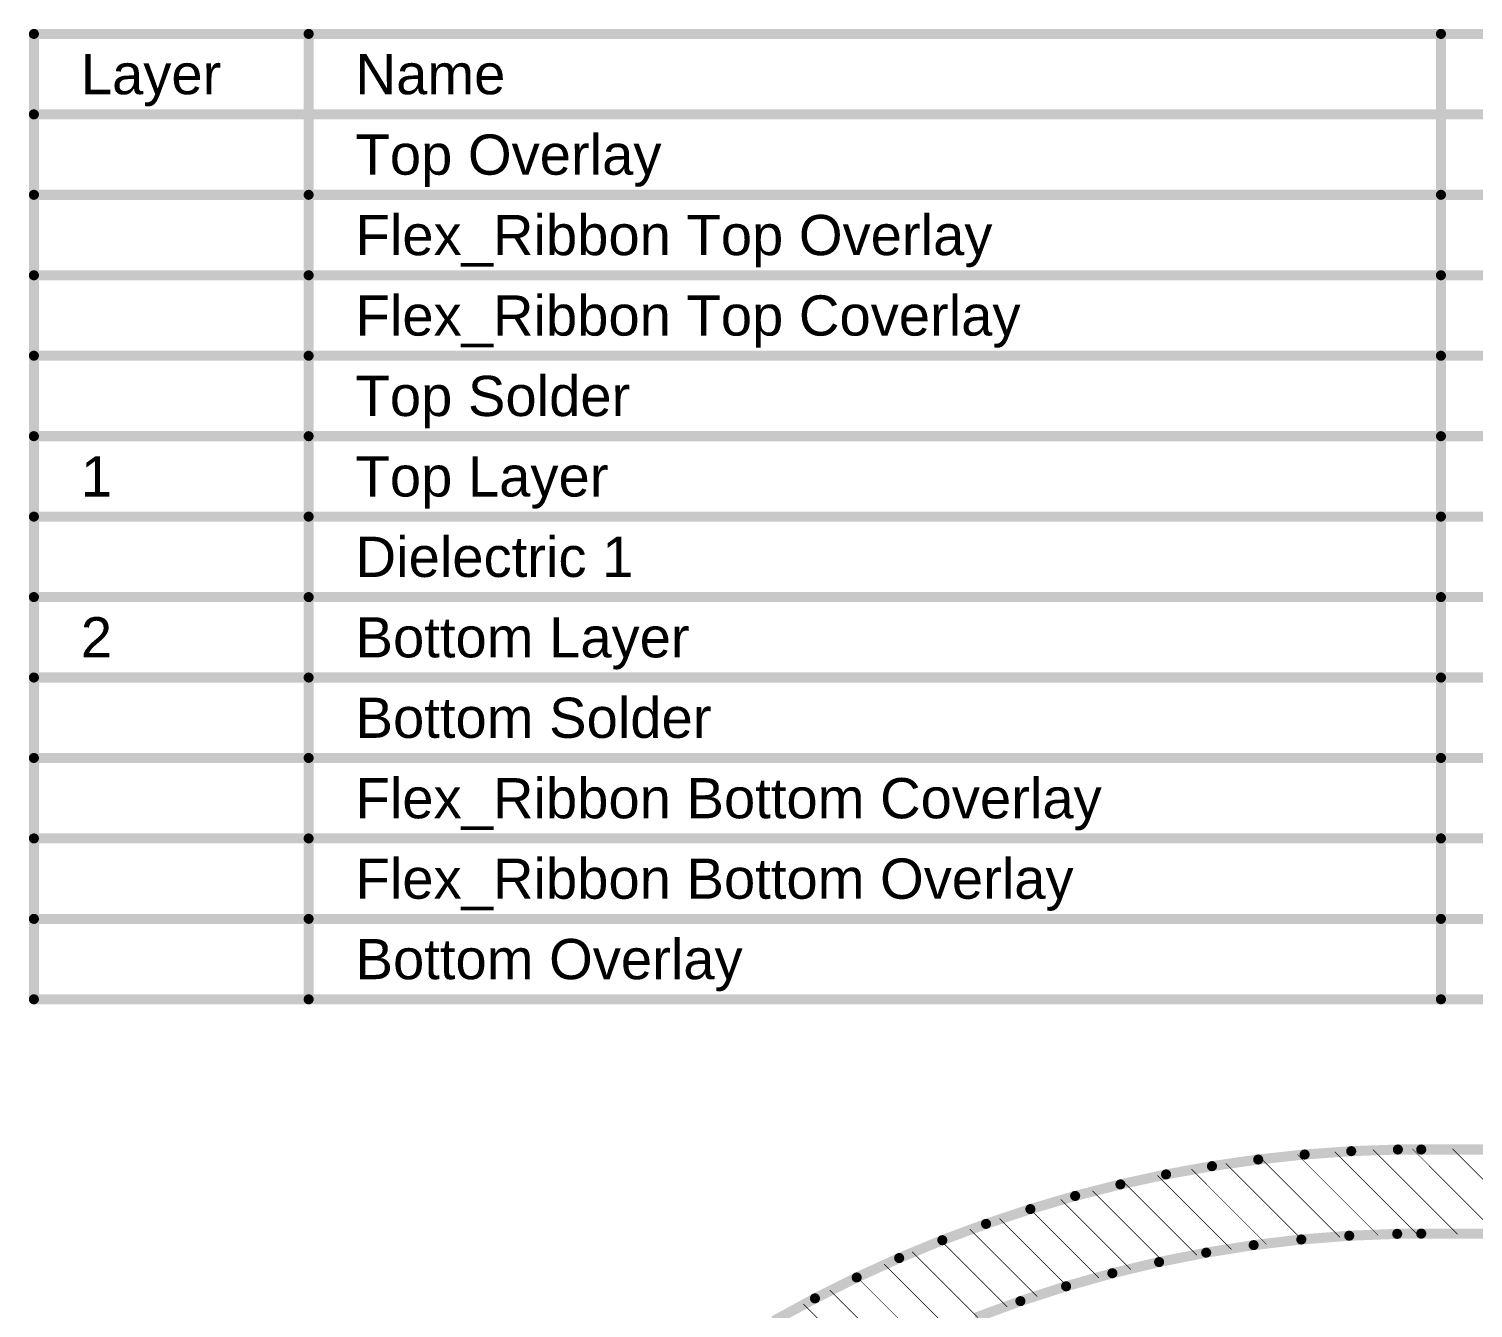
# Model space of a CAD drawing. Header units: inches. Extents: x -4.2 to 12.6, y -6.1 to 3.
# Drawn here: x 6.66 to 8.815, y 0.331 to 2.239 of the extents above; entities that cross this region are included whole.
import ezdxf

# ---------------------------------------------------------------- set-up
doc = ezdxf.new("R2010")
doc.units = ezdxf.units.IN
doc.header["$MEASUREMENT"] = 0
doc.layers.add('Dimension', color=6, linetype='Continuous')
doc.styles.add('Arial', font='', dxfattribs={"height": 0.2})
doc.styles.get('Arial').set_extended_font_data('Arial')

msp = doc.modelspace()

# ---------------------------------------------------------------- linework, layer by layer
at = {"layer": 'Dimension'}
for points, const_width in [([(6.6675939, 2.2312821), (12.5859962, 2.2312821)], 0.015), ([(6.6675939, 0.7912821), (6.6675939, 2.2312821)], 0.015), ([(7.0775066, 0.7912821), (7.0775066, 2.2312821)], 0.015), ([(8.7670053, 0.7912821), (8.7670053, 2.2312821)], 0.015), ([(6.6675939, 2.1112821), (12.5859962, 2.1112821)], 0.015), ([(6.6675939, 1.9912821), (7.0775066, 1.9912821)], 0.015), ([(7.0775066, 1.9912821), (8.7670053, 1.9912821)], 0.015), ([(8.7670053, 1.9912821), (9.6267724, 1.9912821)], 0.015), ([(6.6675939, 1.8712821), (7.0775066, 1.8712821)], 0.015), ([(7.0775066, 1.8712821), (8.7670053, 1.8712821)], 0.015), ([(8.7670053, 1.8712821), (9.6267724, 1.8712821)], 0.015), ([(6.6675939, 1.7512821), (7.0775066, 1.7512821)], 0.015), ([(7.0775066, 1.7512821), (8.7670053, 1.7512821)], 0.015), ([(8.7670053, 1.7512821), (9.6267724, 1.7512821)], 0.015), ([(6.6675939, 1.6312821), (7.0775066, 1.6312821)], 0.015), ([(7.0775066, 1.6312821), (8.7670053, 1.6312821)], 0.015), ([(8.7670053, 1.6312821), (9.6267724, 1.6312821)], 0.015), ([(6.6675939, 1.5112821), (7.0775066, 1.5112821)], 0.015), ([(7.0775066, 1.5112821), (8.7670053, 1.5112821)], 0.015), ([(8.7670053, 1.5112821), (9.6267724, 1.5112821)], 0.015), ([(6.6675939, 1.3912821), (7.0775066, 1.3912821)], 0.015), ([(7.0775066, 1.3912821), (8.7670053, 1.3912821)], 0.015), ([(8.7670053, 1.3912821), (9.6267724, 1.3912821)], 0.015), ([(6.6675939, 1.2712821), (7.0775066, 1.2712821)], 0.015), ([(7.0775066, 1.2712821), (8.7670053, 1.2712821)], 0.015), ([(8.7670053, 1.2712821), (9.6267724, 1.2712821)], 0.015), ([(6.6675939, 1.1512821), (7.0775066, 1.1512821)], 0.015), ([(7.0775066, 1.1512821), (8.7670053, 1.1512821)], 0.015), ([(8.7670053, 1.1512821), (9.6267724, 1.1512821)], 0.015), ([(6.6675939, 1.0312821), (7.0775066, 1.0312821)], 0.015), ([(7.0775066, 1.0312821), (8.7670053, 1.0312821)], 0.015), ([(8.7670053, 1.0312821), (9.6267724, 1.0312821)], 0.015), ([(6.6675939, 0.9112821), (7.0775066, 0.9112821)], 0.015), ([(7.0775066, 0.9112821), (8.7670053, 0.9112821)], 0.015), ([(8.7670053, 0.9112821), (9.6267724, 0.9112821)], 0.015), ([(6.6675939, 0.7912821), (7.0775066, 0.7912821)], 0.015), ([(7.0775066, 0.7912821), (8.7670053, 0.7912821)], 0.015), ([(8.7670053, 0.7912821), (9.6267724, 0.7912821)], 0.015), ([(8.4943402, 0.5523434), (8.5636138, 0.5597923)], 0.015), ([(8.5636138, 0.5597923), (8.6331091, 0.564763)], 0.015), ([(8.6087362, 0.5637851), (8.7315288, 0.4409925)], 0.001), ([(8.6331091, 0.564763), (8.7027377, 0.5672492)], 0.015), ([(8.6658247, 0.5666966), (8.7914694, 0.4410519)], 0.001), ([(8.7027377, 0.5672492), (8.7375742, 0.5672484)], 0.015), ([(8.7245072, 0.5680141), (8.8514693, 0.441052)], 0.001), ([(8.7375742, 0.5672484), (9.2207849, 0.5672485)], 0.015), ([(8.7845075, 0.5680138), (8.9114692, 0.4410521)], 0.001), ([(8.3568113, 0.5300522), (8.4253767, 0.5424258)], 0.015), ([(8.4253767, 0.5424258), (8.4943402, 0.5523434)], 0.015), ([(8.4463185, 0.5462028), (8.5601389, 0.4323824)], 0.001), ([(8.49892, 0.5536013), (8.6157624, 0.4367589)], 0.001), ([(8.5530947, 0.5594266), (8.672951, 0.4395703)], 0.001), ([(8.2212239, 0.4980032), (8.2887314, 0.5152384)], 0.015), ([(8.2887314, 0.5152384), (8.3568113, 0.5300522)], 0.015), ([(8.2951261, 0.5173952), (8.4026763, 0.409845)], 0.001), ([(8.3444036, 0.5281177), (8.4539833, 0.418538)], 0.001), ([(8.3948407, 0.5376806), (8.5064354, 0.4260859)], 0.001), ([(8.1543747, 0.4783687), (8.2212239, 0.4980032)], 0.015), ([(8.2471369, 0.5053844), (8.3526302, 0.3998911)], 0.001), ([(8.0882693, 0.4563598), (8.1543747, 0.4783687)], 0.015), ([(8.1536339, 0.4788874), (8.256342, 0.3761793)], 0.001), ([(8.1999895, 0.4925318), (8.3040382, 0.3884831)], 0.001), ([(8.0229919, 0.4320047), (8.0882693, 0.4563598)], 0.015), ([(8.1086205, 0.4639008), (8.2095405, 0.3629808)], 0.001), ([(7.9586256, 0.4053343), (8.0229919, 0.4320047)], 0.015), ([(8.0207006, 0.4318207), (8.1195715, 0.3329498)], 0.001), ([(8.0643285, 0.4481928), (8.1641948, 0.3483265)], 0.001), ([(8.4166886, 0.4133973), (8.4874819, 0.4246084)], 0.015), ([(8.4874819, 0.4246084), (8.5586607, 0.4330315)], 0.015), ([(8.5586607, 0.4330315), (8.6301153, 0.4386536)], 0.015), ([(8.6301153, 0.4386536), (8.7017356, 0.4414661)], 0.015), ([(8.7017356, 0.4414661), (8.7375734, 0.4418171)], 0.015), ([(8.7375734, 0.4418171), (8.7375735, 0.4418172)], 0.015), ([(8.7375735, 0.4418172), (9.0874655, 0.4418179)], 0.015), ([(7.8952527, 0.3763828), (7.9586256, 0.4053343)], 0.015), ([(7.9782784, 0.4142429), (8.0757407, 0.3167806)], 0.001), ([(8.3463901, 0.3994154), (8.4166886, 0.4133973)], 0.015), ([(7.9365203, 0.396001), (8.0332034, 0.2993179)], 0.001), ([(8.20771, 0.36323), (8.2766947, 0.3826844)], 0.015), ([(8.2766947, 0.3826844), (8.3463901, 0.3994154)], 0.015), ([(7.8329539, 0.345187), (7.8952527, 0.3763828)], 0.015), ([(7.8953353, 0.377186), (7.9912665, 0.2812548)], 0.001), ([(8.1395421, 0.3410823), (8.20771, 0.36323)], 0.015), ([(7.7718087, 0.3117866), (7.8329539, 0.345187)], 0.015), ([(7.8553528, 0.3571685), (7.9501983, 0.262323)], 0.001), ([(8.0722963, 0.3162753), (8.1395421, 0.3410823)], 0.015), ([(7.81589, 0.3366313), (7.9101541, 0.2423672)], 0.001)]:
    msp.add_lwpolyline(points, dxfattribs=dict(at, const_width=const_width))
for points, const_width in [([(6.6638439, 2.2312821, 1), (6.6713439, 2.2312821, 1)], 0.0075), ([(6.6638439, 2.2312821, 1), (6.6713439, 2.2312821, 1)], 0.0075), ([(7.0737566, 2.2312821, 1), (7.0812566, 2.2312821, 1)], 0.0075), ([(8.7632553, 2.2312821, 1), (8.7707553, 2.2312821, 1)], 0.0075), ([(6.6638439, 2.1112821, 1), (6.6713439, 2.1112821, 1)], 0.0075), ([(6.6638439, 1.9912821, 1), (6.6713439, 1.9912821, 1)], 0.0075), ([(7.0737566, 1.9912821, 1), (7.0812566, 1.9912821, 1)], 0.0075), ([(7.0737566, 1.9912821, 1), (7.0812566, 1.9912821, 1)], 0.0075), ([(8.7632553, 1.9912821, 1), (8.7707553, 1.9912821, 1)], 0.0075), ([(8.7632553, 1.9912821, 1), (8.7707553, 1.9912821, 1)], 0.0075), ([(6.6638439, 1.8712821, 1), (6.6713439, 1.8712821, 1)], 0.0075), ([(7.0737566, 1.8712821, 1), (7.0812566, 1.8712821, 1)], 0.0075), ([(7.0737566, 1.8712821, 1), (7.0812566, 1.8712821, 1)], 0.0075), ([(8.7632553, 1.8712821, 1), (8.7707553, 1.8712821, 1)], 0.0075), ([(8.7632553, 1.8712821, 1), (8.7707553, 1.8712821, 1)], 0.0075), ([(6.6638439, 1.7512821, 1), (6.6713439, 1.7512821, 1)], 0.0075), ([(7.0737566, 1.7512821, 1), (7.0812566, 1.7512821, 1)], 0.0075), ([(7.0737566, 1.7512821, 1), (7.0812566, 1.7512821, 1)], 0.0075), ([(8.7632553, 1.7512821, 1), (8.7707553, 1.7512821, 1)], 0.0075), ([(8.7632553, 1.7512821, 1), (8.7707553, 1.7512821, 1)], 0.0075), ([(6.6638439, 1.6312821, 1), (6.6713439, 1.6312821, 1)], 0.0075), ([(7.0737566, 1.6312821, 1), (7.0812566, 1.6312821, 1)], 0.0075), ([(7.0737566, 1.6312821, 1), (7.0812566, 1.6312821, 1)], 0.0075), ([(8.7632553, 1.6312821, 1), (8.7707553, 1.6312821, 1)], 0.0075), ([(8.7632553, 1.6312821, 1), (8.7707553, 1.6312821, 1)], 0.0075), ([(6.6638439, 1.5112821, 1), (6.6713439, 1.5112821, 1)], 0.0075), ([(7.0737566, 1.5112821, 1), (7.0812566, 1.5112821, 1)], 0.0075), ([(7.0737566, 1.5112821, 1), (7.0812566, 1.5112821, 1)], 0.0075), ([(8.7632553, 1.5112821, 1), (8.7707553, 1.5112821, 1)], 0.0075), ([(8.7632553, 1.5112821, 1), (8.7707553, 1.5112821, 1)], 0.0075), ([(6.6638439, 1.3912821, 1), (6.6713439, 1.3912821, 1)], 0.0075), ([(7.0737566, 1.3912821, 1), (7.0812566, 1.3912821, 1)], 0.0075), ([(7.0737566, 1.3912821, 1), (7.0812566, 1.3912821, 1)], 0.0075), ([(8.7632553, 1.3912821, 1), (8.7707553, 1.3912821, 1)], 0.0075), ([(8.7632553, 1.3912821, 1), (8.7707553, 1.3912821, 1)], 0.0075), ([(6.6638439, 1.2712821, 1), (6.6713439, 1.2712821, 1)], 0.0075), ([(7.0737566, 1.2712821, 1), (7.0812566, 1.2712821, 1)], 0.0075), ([(7.0737566, 1.2712821, 1), (7.0812566, 1.2712821, 1)], 0.0075), ([(8.7632553, 1.2712821, 1), (8.7707553, 1.2712821, 1)], 0.0075), ([(8.7632553, 1.2712821, 1), (8.7707553, 1.2712821, 1)], 0.0075), ([(6.6638439, 1.1512821, 1), (6.6713439, 1.1512821, 1)], 0.0075), ([(7.0737566, 1.1512821, 1), (7.0812566, 1.1512821, 1)], 0.0075), ([(7.0737566, 1.1512821, 1), (7.0812566, 1.1512821, 1)], 0.0075), ([(8.7632553, 1.1512821, 1), (8.7707553, 1.1512821, 1)], 0.0075), ([(8.7632553, 1.1512821, 1), (8.7707553, 1.1512821, 1)], 0.0075), ([(6.6638439, 1.0312821, 1), (6.6713439, 1.0312821, 1)], 0.0075), ([(7.0737566, 1.0312821, 1), (7.0812566, 1.0312821, 1)], 0.0075), ([(7.0737566, 1.0312821, 1), (7.0812566, 1.0312821, 1)], 0.0075), ([(8.7632553, 1.0312821, 1), (8.7707553, 1.0312821, 1)], 0.0075), ([(8.7632553, 1.0312821, 1), (8.7707553, 1.0312821, 1)], 0.0075), ([(6.6638439, 0.9112821, 1), (6.6713439, 0.9112821, 1)], 0.0075), ([(7.0737566, 0.9112821, 1), (7.0812566, 0.9112821, 1)], 0.0075), ([(7.0737566, 0.9112821, 1), (7.0812566, 0.9112821, 1)], 0.0075), ([(8.7632553, 0.9112821, 1), (8.7707553, 0.9112821, 1)], 0.0075), ([(8.7632553, 0.9112821, 1), (8.7707553, 0.9112821, 1)], 0.0075), ([(6.6638439, 0.7912821, 1), (6.6713439, 0.7912821, 1)], 0.0075), ([(6.6638439, 0.7912821, 1), (6.6713439, 0.7912821, 1)], 0.0075), ([(7.0737566, 0.7912821, 1), (7.0812566, 0.7912821, 1)], 0.0075), ([(7.0737566, 0.7912821, 1), (7.0812566, 0.7912821, 1)], 0.0075), ([(7.0737566, 0.7912821, 1), (7.0812566, 0.7912821, 1)], 0.0075), ([(8.7632553, 0.7912821, 1), (8.7707553, 0.7912821, 1)], 0.0075), ([(8.7632553, 0.7912821, 1), (8.7707553, 0.7912821, 1)], 0.0075), ([(8.7632553, 0.7912821, 1), (8.7707553, 0.7912821, 1)], 0.0075), ([(8.5598638, 0.5597923, 1), (8.5673638, 0.5597923, 1)], 0.0075), ([(8.5598638, 0.5597923, 1), (8.5673638, 0.5597923, 1)], 0.0075), ([(8.6084862, 0.5637851, 1), (8.6089862, 0.5637851, 1)], 0.0005), ([(8.6293591, 0.564763, 1), (8.6368591, 0.564763, 1)], 0.0075), ([(8.6293591, 0.564763, 1), (8.6368591, 0.564763, 1)], 0.0075), ([(8.6655747, 0.5666966, 1), (8.6660747, 0.5666966, 1)], 0.0005), ([(8.6989877, 0.5672492, 1), (8.7064877, 0.5672492, 1)], 0.0075), ([(8.6989877, 0.5672492, 1), (8.7064877, 0.5672492, 1)], 0.0075), ([(8.7242572, 0.5680141, 1), (8.7247572, 0.5680141, 1)], 0.0005), ([(8.7338242, 0.5672484, 1), (8.7413242, 0.5672484, 1)], 0.0075), ([(8.7338242, 0.5672484, 1), (8.7413242, 0.5672484, 1)], 0.0075), ([(8.7842575, 0.5680138, 1), (8.7847575, 0.5680138, 1)], 0.0005), ([(8.4216267, 0.5424258, 1), (8.4291267, 0.5424258, 1)], 0.0075), ([(8.4216267, 0.5424258, 1), (8.4291267, 0.5424258, 1)], 0.0075), ([(8.4460685, 0.5462028, 1), (8.4465685, 0.5462028, 1)], 0.0005), ([(8.4905902, 0.5523434, 1), (8.4980902, 0.5523434, 1)], 0.0075), ([(8.4905902, 0.5523434, 1), (8.4980902, 0.5523434, 1)], 0.0075), ([(8.49867, 0.5536013, 1), (8.49917, 0.5536013, 1)], 0.0005), ([(8.5528447, 0.5594266, 1), (8.5533447, 0.5594266, 1)], 0.0005), ([(8.2849814, 0.5152384, 1), (8.2924814, 0.5152384, 1)], 0.0075), ([(8.2849814, 0.5152384, 1), (8.2924814, 0.5152384, 1)], 0.0075), ([(8.2948761, 0.5173952, 1), (8.2953761, 0.5173952, 1)], 0.0005), ([(8.3441536, 0.5281177, 1), (8.3446536, 0.5281177, 1)], 0.0005), ([(8.3530613, 0.5300522, 1), (8.3605613, 0.5300522, 1)], 0.0075), ([(8.3530613, 0.5300522, 1), (8.3605613, 0.5300522, 1)], 0.0075), ([(8.3945907, 0.5376806, 1), (8.3950907, 0.5376806, 1)], 0.0005), ([(8.2174739, 0.4980032, 1), (8.2249739, 0.4980032, 1)], 0.0075), ([(8.2174739, 0.4980032, 1), (8.2249739, 0.4980032, 1)], 0.0075), ([(8.2468869, 0.5053844, 1), (8.2473869, 0.5053844, 1)], 0.0005), ([(8.1506247, 0.4783687, 1), (8.1581247, 0.4783687, 1)], 0.0075), ([(8.1506247, 0.4783687, 1), (8.1581247, 0.4783687, 1)], 0.0075), ([(8.1533839, 0.4788874, 1), (8.1538839, 0.4788874, 1)], 0.0005), ([(8.1997395, 0.4925318, 1), (8.2002395, 0.4925318, 1)], 0.0005), ([(8.0845193, 0.4563598, 1), (8.0920193, 0.4563598, 1)], 0.0075), ([(8.0845193, 0.4563598, 1), (8.0920193, 0.4563598, 1)], 0.0075), ([(8.1083705, 0.4639008, 1), (8.1088705, 0.4639008, 1)], 0.0005), ([(8.0192419, 0.4320047, 1), (8.0267419, 0.4320047, 1)], 0.0075), ([(8.0192419, 0.4320047, 1), (8.0267419, 0.4320047, 1)], 0.0075), ([(8.0204506, 0.4318207, 1), (8.0209506, 0.4318207, 1)], 0.0005), ([(8.0640785, 0.4481928, 1), (8.0645785, 0.4481928, 1)], 0.0005), ([(8.4837319, 0.4246084, 1), (8.4912319, 0.4246084, 1)], 0.0075), ([(8.4837319, 0.4246084, 1), (8.4912319, 0.4246084, 1)], 0.0075), ([(8.5549107, 0.4330315, 1), (8.5624107, 0.4330315, 1)], 0.0075), ([(8.5549107, 0.4330315, 1), (8.5624107, 0.4330315, 1)], 0.0075), ([(8.5598889, 0.4323824, 1), (8.5603889, 0.4323824, 1)], 0.0005), ([(8.6155124, 0.4367589, 1), (8.6160124, 0.4367589, 1)], 0.0005), ([(8.6263653, 0.4386536, 1), (8.6338653, 0.4386536, 1)], 0.0075), ([(8.6263653, 0.4386536, 1), (8.6338653, 0.4386536, 1)], 0.0075), ([(8.672701, 0.4395703, 1), (8.673201, 0.4395703, 1)], 0.0005), ([(8.6979856, 0.4414661, 1), (8.7054856, 0.4414661, 1)], 0.0075), ([(8.6979856, 0.4414661, 1), (8.7054856, 0.4414661, 1)], 0.0075), ([(8.7338234, 0.4418171, 1), (8.7413234, 0.4418171, 1)], 0.0075), ([(8.7338234, 0.4418171, 1), (8.7413234, 0.4418171, 1)], 0.0075), ([(8.7338235, 0.4418172, 1), (8.7413235, 0.4418172, 1)], 0.0075), ([(8.7338235, 0.4418172, 1), (8.7413235, 0.4418172, 1)], 0.0075), ([(8.7312788, 0.4409925, 1), (8.7317788, 0.4409925, 1)], 0.0005), ([(8.7912194, 0.4410519, 1), (8.7917194, 0.4410519, 1)], 0.0005), ([(7.9548756, 0.4053343, 1), (7.9623756, 0.4053343, 1)], 0.0075), ([(7.9548756, 0.4053343, 1), (7.9623756, 0.4053343, 1)], 0.0075), ([(7.9780284, 0.4142429, 1), (7.9785284, 0.4142429, 1)], 0.0005), ([(8.4024263, 0.409845, 1), (8.4029263, 0.409845, 1)], 0.0005), ([(8.4129386, 0.4133973, 1), (8.4204386, 0.4133973, 1)], 0.0075), ([(8.4129386, 0.4133973, 1), (8.4204386, 0.4133973, 1)], 0.0075), ([(8.4537333, 0.418538, 1), (8.4542333, 0.418538, 1)], 0.0005), ([(8.5061854, 0.4260859, 1), (8.5066854, 0.4260859, 1)], 0.0005), ([(7.9362703, 0.396001, 1), (7.9367703, 0.396001, 1)], 0.0005), ([(8.2729447, 0.3826844, 1), (8.2804447, 0.3826844, 1)], 0.0075), ([(8.2729447, 0.3826844, 1), (8.2804447, 0.3826844, 1)], 0.0075), ([(8.3037882, 0.3884831, 1), (8.3042882, 0.3884831, 1)], 0.0005), ([(8.3426401, 0.3994154, 1), (8.3501401, 0.3994154, 1)], 0.0075), ([(8.3426401, 0.3994154, 1), (8.3501401, 0.3994154, 1)], 0.0075), ([(8.3523802, 0.3998911, 1), (8.3528802, 0.3998911, 1)], 0.0005), ([(7.8915027, 0.3763828, 1), (7.8990027, 0.3763828, 1)], 0.0075), ([(7.8915027, 0.3763828, 1), (7.8990027, 0.3763828, 1)], 0.0075), ([(7.8950853, 0.377186, 1), (7.8955853, 0.377186, 1)], 0.0005), ([(8.20396, 0.36323, 1), (8.21146, 0.36323, 1)], 0.0075), ([(8.20396, 0.36323, 1), (8.21146, 0.36323, 1)], 0.0075), ([(8.256092, 0.3761793, 1), (8.256592, 0.3761793, 1)], 0.0005), ([(7.8292039, 0.345187, 1), (7.8367039, 0.345187, 1)], 0.0075), ([(7.8292039, 0.345187, 1), (7.8367039, 0.345187, 1)], 0.0075), ([(7.8551028, 0.3571685, 1), (7.8556028, 0.3571685, 1)], 0.0005), ([(8.1357921, 0.3410823, 1), (8.1432921, 0.3410823, 1)], 0.0075), ([(8.1357921, 0.3410823, 1), (8.1432921, 0.3410823, 1)], 0.0075), ([(8.1639448, 0.3483265, 1), (8.1644448, 0.3483265, 1)], 0.0005), ([(8.2092905, 0.3629808, 1), (8.2097905, 0.3629808, 1)], 0.0005), ([(7.81564, 0.3366313, 1), (7.81614, 0.3366313, 1)], 0.0005), ([(8.1193215, 0.3329498, 1), (8.1198215, 0.3329498, 1)], 0.0005)]:
    msp.add_lwpolyline(points, format="xyb", close=True, dxfattribs=dict(at, const_width=const_width))

# ---------------------------------------------------------------- texts
at = {"layer": 'Dimension', "style": 'Arial'}
for s, p in [('Layer', (6.7375939, 2.1412821)), ('Name', (7.1475066, 2.1412821)), ('Top Overlay', (7.1475066, 2.0212821)), ('Flex_Ribbon Top Overlay', (7.1475066, 1.9012821)), ('Flex_Ribbon Top Coverlay', (7.1475066, 1.7812821)), ('Top Solder', (7.1475066, 1.6612821)), ('1', (6.7375939, 1.5412821)), ('Top Layer', (7.1475066, 1.5412821)), ('Dielectric 1', (7.1475066, 1.4212821)), ('2', (6.7375939, 1.3012821)), ('Bottom Layer', (7.1475066, 1.3012821)), ('Bottom Solder', (7.1475066, 1.1812821)), ('Flex_Ribbon Bottom Coverlay', (7.1475066, 1.0612821)), ('Flex_Ribbon Bottom Overlay', (7.1475066, 0.9412821)), ('Bottom Overlay', (7.1475066, 0.8212821))]:
    msp.add_text(s, height=0.06, dxfattribs=at).set_placement(p)

doc.saveas('drawing.dxf')
